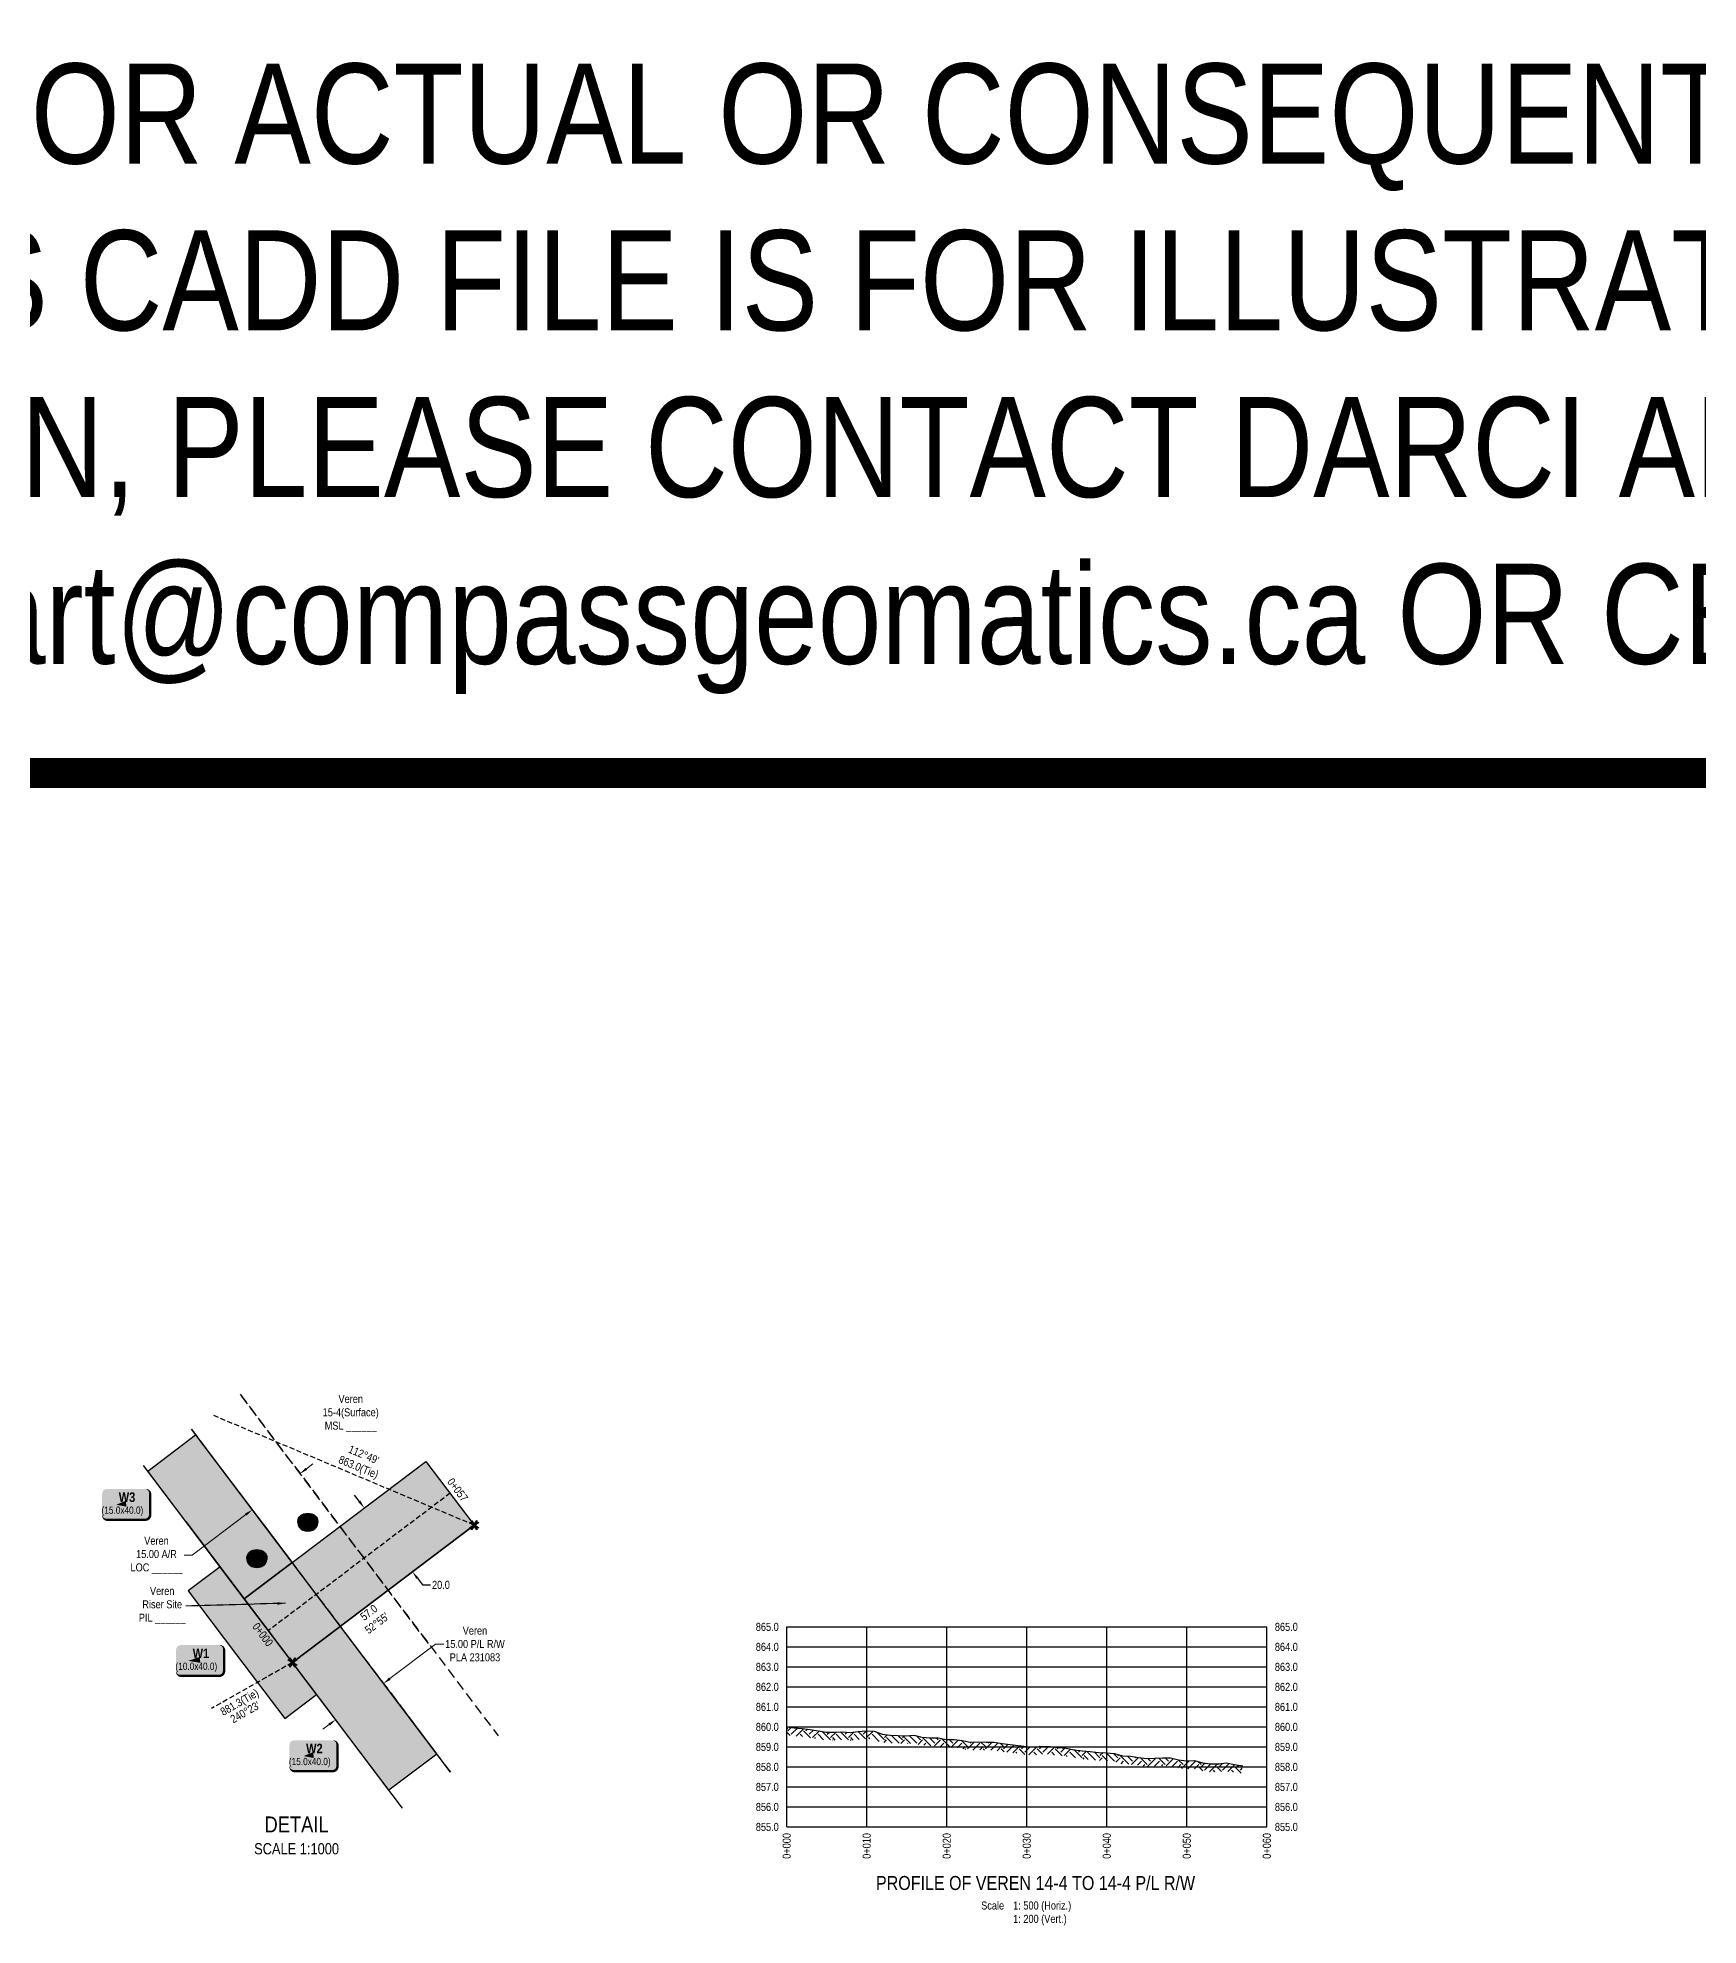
# Model space of a CAD drawing. Extents: x 406753 to 414650, y 6050559 to 6055487.
# Drawn here: x 410500 to 412575, y 6050770 to 6053128 of the extents above; entities that cross this region are included whole.
import ezdxf
from ezdxf.enums import TextEntityAlignment as Align

# ---------------------------------------------------------------- set-up
doc = ezdxf.new("R2010")
doc.units = 0
doc.header["$LTSCALE"] = 5
doc.header["$PDSIZE"] = 0.5
for name, pattern in [('foc-ACCESSROAD', [3.75, 2.5, -1.25]), ('foc-TIELINE', [1.875, 1.25, -0.625]), ('foc-TOPO', [1, 0.2, -0.8]), ('foc-TRAV', [1.875, 1.25, -0.625])]:
    doc.linetypes.add(name, pattern=pattern)
doc.layers.get('Defpoints').update_dxf_attribs({"color": 9})
for name, color, linetype in [('C-AR', 13, 'foc-ACCESSROAD'), ('C-RW', 13, 'Continuous'), ('C-WS', 13, 'foc-ACCESSROAD'), ('DETAIL-T', 7, 'Continuous'), ('L-BD', 7, 'Continuous'), ('L-DETAIL-T', 3, 'Continuous'), ('L-MON', 1, 'Continuous'), ('L-TRAV', 7, 'foc-TRAV'), ('P-CROSSINGS', 250, 'Continuous'), ('P-CROSSINGS-GRID', 8, 'Continuous'), ('P-CROSSINGS-GROUND', 48, 'foc-TOPO'), ('P-CROSSINGS-LINE', 3, 'Continuous'), ('P-PROPOSED', 10, 'Continuous'), ('P-PROPOSED-H', 21, 'Continuous'), ('P-TEMP-BLOCKS', 250, 'Continuous'), ('P-TEMP-H', 41, 'Continuous'), ('P-TEMP_WORKSPACE', 46, 'Continuous'), ('P-TXT', 4, 'Continuous'), ('P-WORKAREA', 113, 'Continuous'), ('P-WORKAREA-H', 111, 'Continuous'), ('S-T7', 7, 'Continuous'), ('T-TIE', 201, 'foc-TIELINE')]:
    doc.layers.add(name, color=color, linetype=linetype)
doc.layers.add('C-RW-T', color=13, linetype='Continuous', lineweight=9)
doc.layers.add('DISCLAIMER', color=7, linetype='Continuous', plot=False)
doc.styles.add('140', font='ARIALN.TTF', dxfattribs={"height": 15})
doc.styles.add('80', font='ARIALN.TTF', dxfattribs={"height": 10})
doc.styles.add('80CG', font='ARIALN.TTF', dxfattribs={"height": 10})
doc.styles.add('80L', font='ARIALN.TTF', dxfattribs={"height": 10})
doc.styles.add('BOLD', font='ARIALNB.TTF')
doc.styles.add('Crossing', font='ARIALN.TTF', dxfattribs={"height": 10})
doc.styles.get("Standard").update_dxf_attribs({"font": 'ARIALN.TTF'})
doc.dimstyles.new('Compass 5 000', dxfattribs={"dimscale": 5, "dimtxt": 9, "dimasz": 2, "dimexe": 0.2, "dimexo": 0.0625, "dimgap": 0.5, "dimtad": 0, "dimtih": 1, "dimtoh": 1, "dimzin": 0, "dimdsep": 46, "dimtxsty": '80CG', "dimcen": 0.1, "dimse1": 1, "dimse2": 1, "dimclrd": 256, "dimclrt": 256, "dimaunit": 1, "dimadec": 4, "dimazin": 0, "dimtfac": 0.06, "dimtofl": 0, "dimtmove": 0, "dimatfit": 1, "dimfxl": 0.2, "dimtolj": 1, "dimtzin": 0, "dimlwd": -1, "dimarcsym": 0})

# ---------------------------------------------------------------- blocks, each defined once
blk = doc.blocks.new('*D465')
at = {"layer": 'C-RW-T', "transparency": 16777216}
for p, q in [((410835.5, 6051340.3), (410843.5, 6051346.3)), ((410759.7, 6051283), (410692.7, 6051232.3)), ((410692.7, 6051232.3), (410682.7, 6051232.3))]:
    blk.add_line(p, q, dxfattribs=at)
for points in [[(410834.5, 6051341.6), (410836.5, 6051338.9), (410827.5, 6051334.2)], [(410758.7, 6051284.3), (410760.7, 6051281.7), (410767.7, 6051289)]]:
    blk.add_solid(points, dxfattribs=at)
at = {"layer": 'Defpoints', "color": 0, "transparency": 16777216}
for p in [(410764.8, 6051417.1), (410705, 6051371.9), (410767.7, 6051289)]:
    blk.add_point(p, dxfattribs=at)
at = {"layer": 'C-RW-T', "transparency": 16777216, "insert": (410648.1, 6051232.3), "char_height": 10, "attachment_point": 5, "style": '80CG'}
blk.add_mtext('\\A1;Veren\\P15.00 A/R\\PLOC ______', dxfattribs=at)
blk = doc.blocks.new('xing2')
h = blk.add_hatch(color=50)
h.dxf.hatch_style = 1
edge = h.paths.add_edge_path()
edge.add_ellipse((0, 0), major_axis=(-12.5, 0), ratio=0.816297, start_angle=0, end_angle=360)
h = blk.add_hatch(color=250)
h.dxf.hatch_style = 1
edge = h.paths.add_edge_path()
edge.add_ellipse((0, -2), major_axis=(-12.5, 0), ratio=0.816297, start_angle=0, end_angle=180)
edge.add_line((12.5, -2), (12.5, 0))
edge.add_ellipse((0, 0), major_axis=(-12.5, 0), ratio=0.816297, start_angle=0, end_angle=180, ccw=False)
edge.add_line((-12.5, 0), (-12.5, -2))
at = {"color": 250}
blk.add_ellipse((0, 0), major_axis=(-12.5, 0), ratio=0.816297, dxfattribs=at)
blk.add_ellipse((0, -2), major_axis=(-12.5, 0), ratio=0.816297, start_param=0, end_param=3.141593, dxfattribs=at)
at = {"color": 250, "style": 'Crossing'}
blk.add_attdef('CROSSING', text='', height=9, dxfattribs=at).set_placement((0.1, 0), align=Align.MIDDLE_CENTER)
at = {"color": 250, "style": 'Crossing', "flags": 1}
for tag, p in [('DESCRIPTION', (0.1, -25.8)), ('OWNER', (0.1, -12.5)), ('LOCATION', (0.1, -39.3)), ('DWG_REF', (0.1, -52.8))]:
    blk.add_attdef(tag, text='', height=9, dxfattribs=at).set_placement(p, align=Align.MIDDLE_CENTER)
blk = doc.blocks.new('TEMP')
h = blk.add_hatch(color=255)
h.dxf.hatch_style = 1
h.paths.add_polyline_path([(0, 0.25), (-0.67, 1.15), (-0.67, 0.67), (-1.15, 0.67), (-0.25, 0), (-1.15, -0.67), (-0.67, -0.67), (-0.67, -1.15), (0, -0.25), (0.67, -1.15), (0.67, -0.67), (1.15, -0.67), (0.25, 0), (1.15, 0.67), (0.67, 0.67), (0.67, 1.15)])
h.paths.add_polyline_path([(0.57, 0.85), (0.57, 0.57), (0.85, 0.57), (0.08, 0), (0.85, -0.57), (0.57, -0.57), (0.57, -0.85), (0, -0.08), (-0.57, -0.85), (-0.57, -0.57), (-0.85, -0.57), (-0.08, 0), (-0.85, 0.57), (-0.57, 0.57), (-0.57, 0.85), (0, 0.08)], flags=16)
h = blk.add_hatch(color=1)
h.dxf.hatch_style = 1
h.paths.add_polyline_path([(0, 0.08), (-0.57, 0.85), (-0.57, 0.57), (-0.85, 0.57), (-0.08, 0), (-0.85, -0.57), (-0.57, -0.57), (-0.57, -0.85), (0, -0.08), (0.57, -0.85), (0.57, -0.57), (0.85, -0.57), (0.08, 0), (0.85, 0.57), (0.57, 0.57), (0.57, 0.85)])
at = {"color": 1}
for p, q in [((-0.08, 0), (0.08, 0)), ((0, 0.08), (0, -0.08))]:
    blk.add_line(p, q, dxfattribs=at)
at = {"color": 255, "flags": 128}
blk.add_lwpolyline([(-0.25, 0), (-1.15, 0.67), (-0.67, 0.67), (-0.67, 1.15), (0, 0.25), (0.67, 1.15), (0.67, 0.67), (1.15, 0.67), (0.25, 0), (1.15, -0.67), (0.67, -0.67), (0.67, -1.15), (0, -0.25), (-0.67, -1.15), (-0.67, -0.67), (-1.15, -0.67)], close=True, dxfattribs=at)
at = {"color": 1, "flags": 128}
blk.add_lwpolyline([(-0.08, 0), (-0.85, 0.57), (-0.57, 0.57), (-0.57, 0.85), (0, 0.08), (0.57, 0.85), (0.57, 0.57), (0.85, 0.57), (0.08, 0), (0.85, -0.57), (0.57, -0.57), (0.57, -0.85), (0, -0.08), (-0.57, -0.85), (-0.57, -0.57), (-0.85, -0.57)], close=True, dxfattribs=at)
blk = doc.blocks.new('*U489')
h = blk.add_hatch(color=111)
edge = h.paths.add_edge_path()
edge.add_line((-24, -20), (24, -20))
edge.add_arc((24, -14), 6, 270, 360)
edge.add_line((30, -14), (30, 12.5))
edge.add_arc((24, 12.5), 6, 0, 90)
edge.add_line((24, 18.5), (-24, 18.5))
edge.add_arc((-24, 12.5), 6, 90, 180)
edge.add_line((-30, 12.5), (-30, -14))
edge.add_arc((-24, -14), 6, 180, 270)
at = {"color": 250, "flags": 128}
blk.add_lwpolyline([(-24, -20, 3, 3, 0), (24, -20, 3, 3, 0.414214), (30, -14, 3, 3, 0), (30, 12.5, 3, 0, 0.414214), (24, 18.5, 0, 0, 0), (-24, 18.5, 0, 0, 0.414214), (-30, 12.5, 0, 0, 0), (-30, -14, 0, 3, 0.414214)], format="xyseb", close=True, dxfattribs=at)
at = {"flags": 128}
blk.add_lwpolyline([(-12.3, -1.2, 0, 7.5, 0), (0, 0, 0, 0, 0)], format="xyseb", dxfattribs=at)
at = {"color": 250}
for tag, p, height, style in [('TEMP_AREA_W1_001', (-9.2, 2.2), 12, 'BOLD'), ('ENTER_TEXT_001', (-30.7, -12.5), 9, '80')]:
    blk.add_attdef(tag, p, '', height=height, dxfattribs=dict(at, style=style))
blk = doc.blocks.new('*U486')
at = {"true_color": 0xff8aff}
h = blk.add_hatch(color=211, dxfattribs=at)
edge = h.paths.add_edge_path()
edge.add_line((-24, -20), (24, -20))
edge.add_arc((24, -14), 6, 270, 360)
edge.add_line((30, -14), (30, 12.5))
edge.add_arc((24, 12.5), 6, 0, 90)
edge.add_line((24, 18.5), (-24, 18.5))
edge.add_arc((-24, 12.5), 6, 90, 180)
edge.add_line((-30, 12.5), (-30, -14))
edge.add_arc((-24, -14), 6, 180, 270)
at = {"color": 250, "flags": 128}
blk.add_lwpolyline([(-24, -20, 3, 3, 0), (24, -20, 3, 3, 0.414214), (30, -14, 3, 3, 0), (30, 12.5, 3, 0, 0.414214), (24, 18.5, 0, 0, 0), (-24, 18.5, 0, 0, 0.414214), (-30, 12.5, 0, 0, 0), (-30, -14, 0, 3, 0.414214)], format="xyseb", close=True, dxfattribs=at)
at = {"flags": 128}
blk.add_lwpolyline([(-14.6, -1.2, 0, 7.5, 0), (0, 0, 0, 0, 0)], format="xyseb", dxfattribs=at)
at = {"color": 250}
for tag, p, height, style in [('TEMP_AREA_W1_001', (-9.2, 2.2), 12, 'BOLD'), ('ENTER_TEXT_001', (-30.7, -12.5), 9, '80')]:
    blk.add_attdef(tag, p, '', height=height, dxfattribs=dict(at, style=style))
blk = doc.blocks.new('*D488')
at = {"layer": 'Defpoints', "color": 0, "transparency": 16777216}
for p in [(410916.1, 6051297.6, 8568.4), (410968.1, 6051211.6), (410976.4, 6051217.9, 8568.4)]:
    blk.add_point(p, dxfattribs=at)
at = {"layer": 'P-TXT', "transparency": 16777216}
for p, q in [((410901.8, 6051299.3), (410895.7, 6051307.3)), ((410974.1, 6051203.6), (410980.4, 6051195.2)), ((410980.4, 6051195.2), (410990.4, 6051195.2))]:
    blk.add_line(p, q, dxfattribs=at)
for points in [[(410903.1, 6051300.3), (410900.4, 6051298.3), (410907.8, 6051291.3)], [(410975.4, 6051204.6), (410972.8, 6051202.6), (410968.1, 6051211.6)]]:
    blk.add_solid(points, dxfattribs=at)
at = {"layer": 'P-TXT', "transparency": 16777216, "insert": (411003.6, 6051195.2), "char_height": 10, "attachment_point": 5, "style": '80CG'}
blk.add_mtext('\\A1;20.0', dxfattribs=at)
blk = doc.blocks.new('*D490')
at = {"layer": 'C-RW-T', "transparency": 16777216}
for p, q in [((410939.8, 6051078.1), (410997, 6051121.3)), ((410997, 6051121.3), (411007, 6051121.3)), ((410864, 6051020.8), (410856, 6051014.8))]:
    blk.add_line(p, q, dxfattribs=at)
for points in [[(410938.7, 6051079.4), (410940.8, 6051076.7), (410931.8, 6051072)], [(410863, 6051022.1), (410865, 6051019.5), (410872, 6051026.8)]]:
    blk.add_solid(points, dxfattribs=at)
at = {"layer": 'Defpoints', "color": 0, "transparency": 16777216}
for p in [(410931.8, 6051072), (410937.7, 6051064.1, 8568.4), (410877.9, 6051018.9)]:
    blk.add_point(p, dxfattribs=at)
at = {"layer": 'C-RW-T', "transparency": 16777216, "insert": (411046.1, 6051121.3), "char_height": 10, "attachment_point": 5, "style": '80CG'}
blk.add_mtext('\\A1;Veren\\P15.00 P/L R/W\\PPLA 231083', dxfattribs=at)
blk = doc.blocks.new('Disclaimer_Legal')
at = {"layer": 'DISCLAIMER', "color": 254, "flags": 128}
blk.add_lwpolyline([(-3612.9, -1104.6, 37.5, 37.5, 0), (4096.1, -1104.6, 37.5, 37.5, 0.414214), (4171.1, -1029.6, 37.5, 37.5, 0), (4171.1, 2078.7, 37.5, 0, 0.414214), (4096.1, 2153.7, 0, 0, 0), (-3612.9, 2153.7, 0, 0, 0.414214), (-3687.9, 2078.7, 0, 0, 0), (-3687.9, -1029.6, 0, 37.5, 0.414214)], format="xyseb", close=True, dxfattribs=at)
at = {"layer": 'DISCLAIMER', "color": 254, "insert": (241.6, 533.9), "char_height": 125, "width": 7717.568, "attachment_point": 5, "style": '80'}
blk.add_mtext('NOTICE TO THE CORPORATION, PERSON &/OR PERSONS REGARDING THIS COMPUTER AIDED DESIGN AND DRAFTING (CADD) FILES. ACCEPTANCE OF THE CADD DATA IS BASED ON THE FOLLOWING DISCLAIMER WHICH COVERS ALL CADD DATA RECIEVED FROM COMPASS GEOMATICS LTD.\\P{\\fArial Narrow|b1|i0|c0|p34;DISCLAIMER}\\PCOMPASS GEOMATICS LTD. MAKES NO REPRESENTATION OR WARRANTIES, EXPRESS OR IMPLIED, WITH RESPECT TO THE REUSE OF THE DATA PROVIDED HEREWITH, REGARDLESS OF ITS FORMAT OR THE MEANS OF ITS TRANSMISSION. THERE IS NO GUARANTEE OR REPRESENTATION TO THE USER AS TO THE ACCURACY, CURRENCY, SUITABILITY OR RELIABILITY OF THIS DATA FOR ANY PURPOSE. THE USER ACCEPTS THE DATA "AS IS", AND ASSUMES ALL RISKS ASSOCIATED WITH ITS USE. BY ACCEPTANCE OF THIS DATA, THE USER AGREES NOT TO TRANSMIT THIS DATA OR PROVIDE ACCESS OR ANY PART OF IT TO ANOTHER PARTY UNLESS THE USER SHALL INCLUDE WITH THE DATA A COPY OF THIS DISCLAIMER. COMPASS GEOMATICS LTD. ASSUMES NO RESPONSIBILITY FOR ACTUAL OR CONSEQUENTIAL DAMAGE AS A RESULT OF ANY USER\'S RELIANCE ON THIS DATA. THIS CADD FILE IS FOR ILLUSTRATION PURPOSES ONLY.\\PIF YOU REQUIRE MORE ACCURATE INFORMATION, PLEASE CONTACT DARCI ANGLEHART AT COMPASS GEOMATICS LTD. VIA EMAIL: darci.anglehart@compassgeomatics.ca OR CELL: 506-961-7292', dxfattribs=at)

msp = doc.modelspace()

# ---------------------------------------------------------------- hatches: boundary and pattern name
at = {"layer": 'P-CROSSINGS-GROUND'}
h = msp.add_hatch(dxfattribs=at)
h.set_pattern_fill('EARTH', color=256, scale=2.5, angle=45)
h.set_pattern_definition([(45, (1856.029, 915.952), (2e-15, 22.450640303), [15.875, -15.875]), (45, (1851.819, 920.162), (2e-15, 22.450640303), [15.875, -15.875]), (45, (1847.61, 924.371), (2e-15, 22.450640303), [15.875, -15.875]), (135, (1847.61, 927.178), (-22.450640303, 2e-15), [15.875, -15.875]), (135, (1851.819, 931.387), (-22.450640303, 2e-15), [15.875, -15.875]), (135, (1856.029, 935.597), (-22.450640303, 2e-15), [15.875, -15.875])])
edge = h.paths.add_edge_path()
edge.add_line((411435.726, 6051017.761), (411445.116, 6051016.563))
edge.add_line((411445.116, 6051016.563), (411455.116, 6051015.86))
edge.add_line((411455.116, 6051015.86), (411465.116, 6051014.347))
edge.add_line((411465.116, 6051014.347), (411475.116, 6051013.024))
edge.add_line((411475.116, 6051013.024), (411485.116, 6051011.372))
edge.add_line((411485.116, 6051011.372), (411495.116, 6051011.142))
edge.add_line((411495.116, 6051011.142), (411505.116, 6051011.741))
edge.add_line((411505.116, 6051011.741), (411515.116, 6051010.903))
edge.add_line((411515.116, 6051010.903), (411525.116, 6051012.094))
edge.add_line((411525.116, 6051012.094), (411535.116, 6051013.039))
edge.add_line((411535.116, 6051013.039), (411545.116, 6051012.418))
edge.add_line((411545.116, 6051012.418), (411555.116, 6051008.87))
edge.add_line((411555.116, 6051008.87), (411565.116, 6051007.299))
edge.add_line((411565.116, 6051007.299), (411585.116, 6051006.715))
edge.add_line((411585.116, 6051006.715), (411595.116, 6051007.461))
edge.add_line((411595.116, 6051007.461), (411605.116, 6051004.946))
edge.add_line((411605.116, 6051004.946), (411615.116, 6051004.203))
edge.add_line((411615.116, 6051004.203), (411625.116, 6051003.949))
edge.add_line((411625.116, 6051003.949), (411635.116, 6051002.118))
edge.add_line((411635.116, 6051002.118), (411645.116, 6051001.951))
edge.add_line((411645.116, 6051001.951), (411655.116, 6051000.865))
edge.add_line((411655.116, 6051000.865), (411665.116, 6050998.578))
edge.add_line((411665.116, 6050998.578), (411675.116, 6050998.94))
edge.add_line((411675.116, 6050998.94), (411685.116, 6050998.745))
edge.add_line((411685.116, 6050998.745), (411695.116, 6050998.72))
edge.add_line((411695.116, 6050998.72), (411705.116, 6050996.804))
edge.add_line((411705.116, 6050996.804), (411715.116, 6050995.579))
edge.add_line((411715.116, 6050995.579), (411725.116, 6050994.643))
edge.add_line((411725.116, 6050994.643), (411735.116, 6050993.137))
edge.add_line((411735.116, 6050993.137), (411745.116, 6050992.531))
edge.add_line((411745.116, 6050992.531), (411755.116, 6050993.748))
edge.add_line((411755.116, 6050993.748), (411765.116, 6050993.331))
edge.add_line((411765.116, 6050993.331), (411775.116, 6050991.901))
edge.add_line((411775.116, 6050991.901), (411785.116, 6050991.111))
edge.add_line((411785.116, 6050991.111), (411795.116, 6050989.284))
edge.add_line((411795.116, 6050989.284), (411805.116, 6050987.691))
edge.add_line((411805.116, 6050987.691), (411815.116, 6050986.851))
edge.add_line((411815.116, 6050986.851), (411825.116, 6050985.923))
edge.add_line((411825.116, 6050985.923), (411835.116, 6050985.467))
edge.add_line((411835.116, 6050985.467), (411845.116, 6050984.412))
edge.add_line((411845.116, 6050984.412), (411855.116, 6050981.607))
edge.add_line((411855.116, 6050981.607), (411865.116, 6050981.116))
edge.add_line((411865.116, 6050981.116), (411875.116, 6050979.69))
edge.add_line((411875.116, 6050979.69), (411885.116, 6050978.111))
edge.add_line((411885.116, 6050978.111), (411895.116, 6050978.66))
edge.add_line((411895.116, 6050978.66), (411905.116, 6050979.213))
edge.add_line((411905.116, 6050979.213), (411915.116, 6050978.995))
edge.add_line((411915.116, 6050978.995), (411925.116, 6050976.703))
edge.add_line((411925.116, 6050976.703), (411935.116, 6050975.177))
edge.add_line((411935.116, 6050975.177), (411945.116, 6050975.565))
edge.add_line((411945.116, 6050975.565), (411955.116, 6050972.804))
edge.add_line((411955.116, 6050972.804), (411965.116, 6050971.697))
edge.add_line((411965.116, 6050971.697), (411975.116, 6050971.676))
edge.add_line((411975.116, 6050971.676), (411985.116, 6050972.701))
edge.add_line((411985.116, 6050972.701), (411995.116, 6050970.973))
edge.add_line((411995.116, 6050970.973), (412005.726, 6050969.266))
edge.add_line((412005.726, 6050969.266), (412003.528, 6050959.491))
edge.add_line((412003.528, 6050959.491), (411993.528, 6050961.1))
edge.add_arc((411995.116, 6050970.973), 10, 260.194601, 260.862568, ccw=False)
edge.add_line((411993.413, 6050961.119), (411984.768, 6050962.613))
edge.add_line((411984.768, 6050962.613), (411976.136, 6050961.728))
edge.add_arc((411975.116, 6050971.676), 10, 269.883444, 275.852511, ccw=False)
edge.add_line((411975.096, 6050961.676), (411965.096, 6050961.697))
edge.add_arc((411965.116, 6050971.697), 10, 263.681985, 269.883444, ccw=False)
edge.add_line((411964.015, 6050961.757), (411954.015, 6050962.865))
edge.add_arc((411955.116, 6050972.804), 10, 254.562099, 263.681985, ccw=False)
edge.add_line((411952.454, 6050963.165), (411943.951, 6050965.513))
edge.add_line((411943.951, 6050965.513), (411935.504, 6050965.185))
edge.add_arc((411935.116, 6050975.177), 10, 261.324411, 272.221648, ccw=False)
edge.add_line((411933.608, 6050965.292), (411923.608, 6050966.818))
edge.add_arc((411925.116, 6050976.703), 10, 257.094752, 261.324411, ccw=False)
edge.add_line((411922.883, 6050966.956), (411913.877, 6050969.019))
edge.add_line((411913.877, 6050969.019), (411905.283, 6050969.207))
edge.add_line((411905.283, 6050969.207), (411895.664, 6050968.675))
edge.add_line((411895.664, 6050968.675), (411885.664, 6050968.126))
edge.add_arc((411885.116, 6050978.111), 10, 261.025879, 273.144397, ccw=False)
edge.add_line((411883.556, 6050968.233), (411873.63, 6050969.801))
edge.add_line((411873.63, 6050969.801), (411864.163, 6050971.15))
edge.add_line((411864.163, 6050971.15), (411854.625, 6050971.619))
edge.add_arc((411855.116, 6050981.607), 10, 254.327732, 267.187687, ccw=False)
edge.add_line((411852.415, 6050971.979), (411843.227, 6050974.556))
edge.add_line((411843.227, 6050974.556), (411834.363, 6050975.491))
edge.add_line((411834.363, 6050975.491), (411824.66, 6050975.934))
edge.add_arc((411825.116, 6050985.923), 10, 264.697416, 267.387956, ccw=False)
edge.add_line((411824.192, 6050975.966), (411814.235, 6050976.89))
edge.add_line((411814.235, 6050976.89), (411804.279, 6050977.726))
edge.add_arc((411805.116, 6050987.691), 10, 260.950528, 265.198922, ccw=False)
edge.add_line((411803.543, 6050977.816), (411793.543, 6050979.409))
edge.add_arc((411795.116, 6050989.284), 10, 259.645961, 260.950528, ccw=False)
edge.add_line((411793.319, 6050979.447), (411783.82, 6050981.182))
edge.add_line((411783.82, 6050981.182), (411774.328, 6050981.932))
edge.add_arc((411775.116, 6050991.901), 10, 261.862914, 265.481455, ccw=False)
edge.add_line((411773.7, 6050982.002), (411764.198, 6050983.361))
edge.add_line((411764.198, 6050983.361), (411755.514, 6050983.722))
edge.add_line((411755.514, 6050983.722), (411746.324, 6050982.604))
edge.add_arc((411745.116, 6050992.531), 10, 266.532473, 276.935991, ccw=False)
edge.add_line((411744.511, 6050982.55), (411734.511, 6050983.156))
edge.add_arc((411735.116, 6050993.137), 10, 261.435323, 266.532473, ccw=False)
edge.add_line((411733.627, 6050983.249), (411723.905, 6050984.713))
edge.add_line((411723.905, 6050984.713), (411714.184, 6050985.622))
edge.add_arc((411715.116, 6050995.579), 10, 263.015347, 264.65488, ccw=False)
edge.add_line((411713.9, 6050985.653), (411703.9, 6050986.878))
edge.add_arc((411705.116, 6050996.804), 10, 259.152094, 263.015347, ccw=False)
edge.add_line((411703.234, 6050986.983), (411694.154, 6050988.723))
edge.add_line((411694.154, 6050988.723), (411685.091, 6050988.745))
edge.add_arc((411685.116, 6050998.745), 10, 268.883219, 269.855704, ccw=False)
edge.add_line((411684.921, 6050988.747), (411675.2, 6050988.937))
edge.add_line((411675.2, 6050988.937), (411665.478, 6050988.585))
edge.add_arc((411665.116, 6050998.578), 10, 257.120496, 272.075156, ccw=False)
edge.add_line((411662.887, 6050988.83), (411653.456, 6050990.986))
edge.add_line((411653.456, 6050990.986), (411644.491, 6050991.96))
edge.add_line((411644.491, 6050991.96), (411634.949, 6050992.119))
edge.add_arc((411635.116, 6051002.118), 10, 259.625121, 269.046251, ccw=False)
edge.add_line((411633.315, 6050992.281), (411624.082, 6050993.972))
edge.add_line((411624.082, 6050993.972), (411614.862, 6050994.206))
edge.add_arc((411615.116, 6051004.203), 10, 265.751319, 268.543575, ccw=False)
edge.add_line((411614.375, 6050994.23), (411604.375, 6050994.973))
edge.add_arc((411605.116, 6051004.946), 10, 255.881426, 265.751319, ccw=False)
edge.add_line((411602.677, 6050995.248), (411594.246, 6050997.368))
edge.add_line((411594.246, 6050997.368), (411585.86, 6050996.743))
edge.add_arc((411585.116, 6051006.715), 10, 268.327299, 274.264988, ccw=False)
edge.add_line((411584.824, 6050996.72), (411564.824, 6050997.304))
edge.add_arc((411565.116, 6051007.299), 10, 261.072798, 268.327299, ccw=False)
edge.add_line((411563.564, 6050997.42), (411553.564, 6050998.991))
edge.add_arc((411555.116, 6051008.87), 10, 250.466242, 261.072798, ccw=False)
edge.add_line((411551.772, 6050999.446), (411543.095, 6051002.524))
edge.add_line((411543.095, 6051002.524), (411535.277, 6051003.009))
edge.add_line((411535.277, 6051003.009), (411526.178, 6051002.15))
edge.add_line((411526.178, 6051002.15), (411516.298, 6051000.973))
edge.add_arc((411515.116, 6051010.903), 10, 265.210289, 276.791059, ccw=False)
edge.add_line((411514.281, 6051000.938), (411504.997, 6051001.716))
edge.add_line((411504.997, 6051001.716), (411495.714, 6051001.16))
edge.add_arc((411495.116, 6051011.142), 10, 268.680792, 273.427702, ccw=False)
edge.add_line((411494.886, 6051001.145), (411484.886, 6051001.375))
edge.add_arc((411485.116, 6051011.372), 10, 260.621329, 268.680792, ccw=False)
edge.add_line((411483.486, 6051001.506), (411473.645, 6051003.131))
edge.add_line((411473.645, 6051003.131), (411463.804, 6051004.434))
edge.add_arc((411465.116, 6051014.347), 10, 261.398601, 262.460434, ccw=False)
edge.add_line((411463.62, 6051004.46), (411454.016, 6051005.913))
edge.add_line((411454.016, 6051005.913), (411444.415, 6051006.588))
edge.add_arc((411445.116, 6051016.563), 10, 262.72937, 265.978314, ccw=False)
edge.add_line((411443.85, 6051006.643), (411434.461, 6051007.841))
edge.add_line((411434.461, 6051007.841), (411435.726, 6051017.761))
at = {"layer": 'P-PROPOSED-H'}
h = msp.add_hatch(color=256, dxfattribs=at)
h.dxf.hatch_style = 1
h.paths.add_polyline_path([(411045.157, 6051269.843), (410818.034, 6051098.185), (410757.764, 6051177.929), (410984.887, 6051349.586)])
at = {"layer": 'P-TEMP-H'}
h = msp.add_hatch(color=256, dxfattribs=at)
h.dxf.hatch_style = 1
h.paths.add_polyline_path([(410848.194, 6051058.279), (410787.899, 6051138.057), (410727.604, 6051217.835), (410687.715, 6051187.687), (410748.01, 6051107.91), (410808.305, 6051028.132)])
at = {"layer": 'P-WORKAREA-H'}
h = msp.add_hatch(color=256, dxfattribs=at)
h.dxf.hatch_style = 1
h.paths.add_polyline_path([(410637.174, 6051337.484), (410696.981, 6051382.686), (410817.572, 6051223.13), (410757.764, 6051177.929)])
h = msp.add_hatch(color=256, dxfattribs=at)
h.dxf.hatch_style = 1
h.paths.add_polyline_path([(410818.034, 6051098.185), (410877.841, 6051143.387), (410998.431, 6050983.832), (410938.624, 6050938.63)])

# ---------------------------------------------------------------- linework, layer by layer
at = {"layer": 'C-AR', "flags": 128}
for points in [[(410987.884, 6051122.121), (410752.556, 6051433.487)], [(410691.676, 6051389.704), (411015.41, 6050961.367)]]:
    msp.add_lwpolyline(points, dxfattribs=at)
at = {"layer": 'C-RW', "flags": 128}
for points in [[(411015.41, 6050961.367), (410691.676, 6051389.704)], [(410955.603, 6050916.165), (410631.869, 6051344.503)], [(410684.734, 6051274.557), (410868.27, 6051031.718)]]:
    msp.add_lwpolyline(points, dxfattribs=at)
at = {"layer": 'C-WS', "flags": 128}
msp.add_lwpolyline([(410752.556, 6051433.487), (411075.217, 6051006.568)], dxfattribs=at)
at = {"layer": 'L-TRAV'}
msp.add_line((410818.034, 6051098.185), (410716.704, 6051040.736), dxfattribs=at)
at = {"layer": 'L-TRAV', "flags": 128}
msp.add_lwpolyline([(411045.157, 6051269.843), (410716.945, 6051407.877)], dxfattribs=at)
at = {"layer": 'P-CROSSINGS-GRID', "color": 8}
for p, q in [((411435.726, 6050892.761), (411435.726, 6051142.761)), ((411435.726, 6051142.761), (412035.726, 6051142.761)), ((411535.726, 6050892.761), (411535.726, 6051142.761)), ((411635.726, 6050892.761), (411635.726, 6051142.761)), ((411735.726, 6050892.761), (411735.726, 6051142.761)), ((411835.726, 6050892.761), (411835.726, 6051142.761)), ((411935.726, 6050892.761), (411935.726, 6051142.761)), ((412035.726, 6050892.761), (412035.726, 6051142.761)), ((411435.726, 6051117.761), (412035.726, 6051117.761)), ((411435.726, 6051092.761), (412035.726, 6051092.761)), ((411435.726, 6051067.761), (412035.726, 6051067.761)), ((411435.726, 6051042.761), (412035.726, 6051042.761)), ((411435.726, 6051017.761), (412035.726, 6051017.761)), ((411435.726, 6050992.761), (412035.726, 6050992.761)), ((411435.726, 6050967.761), (412035.726, 6050967.761)), ((411435.726, 6050942.761), (412035.726, 6050942.761)), ((411435.726, 6050917.761), (412035.726, 6050917.761)), ((411435.726, 6050892.761), (412035.726, 6050892.761))]:
    msp.add_line(p, q, dxfattribs=at)
at = {"layer": 'P-CROSSINGS-LINE', "flags": 128}
msp.add_lwpolyline([(411435.726, 6051017.761), (411445.116, 6051016.563), (411455.116, 6051015.86), (411465.116, 6051014.347), (411475.116, 6051013.024), (411485.116, 6051011.372), (411495.116, 6051011.142), (411505.116, 6051011.741), (411515.116, 6051010.903), (411525.116, 6051012.094), (411535.116, 6051013.039), (411545.116, 6051012.418), (411555.116, 6051008.87), (411565.116, 6051007.299), (411585.116, 6051006.715), (411595.116, 6051007.461), (411605.116, 6051004.946), (411615.116, 6051004.203), (411625.116, 6051003.949), (411635.116, 6051002.118), (411645.116, 6051001.951), (411655.116, 6051000.865), (411665.116, 6050998.578), (411675.116, 6050998.94), (411685.116, 6050998.745), (411695.116, 6050998.72), (411705.116, 6050996.804), (411715.116, 6050995.579), (411725.116, 6050994.643), (411735.116, 6050993.137), (411745.116, 6050992.531), (411755.116, 6050993.748), (411765.116, 6050993.331), (411775.116, 6050991.901), (411785.116, 6050991.111), (411795.116, 6050989.284), (411805.116, 6050987.691), (411815.116, 6050986.851), (411825.116, 6050985.923), (411835.116, 6050985.467), (411845.116, 6050984.412), (411855.116, 6050981.607), (411865.116, 6050981.116), (411875.116, 6050979.69), (411885.116, 6050978.111), (411895.116, 6050978.66), (411905.116, 6050979.213), (411915.116, 6050978.995), (411925.116, 6050976.703), (411935.116, 6050975.177), (411945.116, 6050975.565), (411955.116, 6050972.804), (411965.116, 6050971.697), (411975.116, 6050971.676), (411985.116, 6050972.701), (411995.116, 6050970.973), (412005.726, 6050969.266)], dxfattribs=at)
at = {"layer": 'P-PROPOSED', "elevation": 8568.354, "flags": 128}
msp.add_lwpolyline([(411045.157, 6051269.843), (410818.034, 6051098.185), (410757.764, 6051177.929), (410984.887, 6051349.586)], close=True, dxfattribs=at)
at = {"layer": 'P-PROPOSED-H', "elevation": 8568.354, "flags": 128}
msp.add_lwpolyline([(410818.034, 6051098.185), (411045.157, 6051269.843)], dxfattribs=at)
at = {"layer": 'P-TEMP_WORKSPACE', "elevation": 8568.354, "flags": 128}
msp.add_lwpolyline([(410848.194, 6051058.279), (410787.899, 6051138.057), (410727.604, 6051217.835), (410687.715, 6051187.687), (410748.01, 6051107.91), (410808.305, 6051028.132)], close=True, dxfattribs=at)
at = {"layer": 'P-WORKAREA', "elevation": 8568.354}
for points in [[(410637.174, 6051337.484), (410696.981, 6051382.686), (410817.572, 6051223.13), (410757.764, 6051177.929)], [(410818.034, 6051098.185), (410877.841, 6051143.387), (410998.431, 6050983.832), (410938.624, 6050938.63)]]:
    msp.add_lwpolyline(points, close=True, dxfattribs=at)
at = {"layer": 'T-TIE'}
for p, q in [((411013.213, 6051312.108, 8568.354), (411016.831, 6051307.321, 8568.354)), ((410786.09, 6051140.45, 8568.354), (410789.708, 6051135.664, 8568.354))]:
    msp.add_line(p, q, dxfattribs=at)
at = {"layer": 'T-TIE', "elevation": 8568.354, "flags": 128}
msp.add_lwpolyline([(411015.022, 6051309.715), (410787.899, 6051138.057)], dxfattribs=at)

# ---------------------------------------------------------------- block references
msp.add_blockref('Disclaimer_Legal', (410460.047, 6053314.449))
at = {"layer": 'L-MON', "xscale": 4.999999999999989, "yscale": 4.999999999999989, "zscale": 4.999999999999989}
for p in [(411045.157, 6051269.843, 8568.354), (410818.034, 6051098.185, 8568.354)]:
    msp.add_blockref('TEMP', p, dxfattribs=at)
at = {"layer": 'P-CROSSINGS'}
for p, values in [((410837.246, 6051274.565), {'CROSSING': 'X2'}), ((410773.623, 6051229.129), {'CROSSING': 'X1'})]:
    msp.add_blockref('xing2', p, dxfattribs=at).add_auto_attribs(values)
at = {"layer": 'P-TEMP-BLOCKS'}
for name, p, xscale, yscale, zscale, values in [('*U489', (410610.184, 6051296.597), 0.9995489999999982, 0.9995489999999982, 0.9995489999999982, {'TEMP_AREA_W1_001': 'W3', 'ENTER_TEXT_001': '(15.0x40.0)'}), ('*U486', (410702.55, 6051101.513), 0.9995523499329647, 0.9995523499329647, 0.9995523499329647, {'TEMP_AREA_W1_001': 'W1', 'ENTER_TEXT_001': '(10.0x40.0)'}), ('*U489', (410844.309, 6050982.517), 0.9995489999999982, 0.9995489999999982, 0.9995489999999982, {'TEMP_AREA_W1_001': 'W2', 'ENTER_TEXT_001': '(15.0x40.0)'})]:
    msp.add_blockref(name, p, dxfattribs=dict(at, xscale=xscale, yscale=yscale, zscale=zscale)).add_auto_attribs(values)

# ---------------------------------------------------------------- texts
at = {"style": '80'}
for s, p in [('0+000', (411435.639, 6050885.093)), ('0+010', (411535.639, 6050885.093)), ('0+020', (411635.639, 6050885.093)), ('0+030', (411735.639, 6050885.093)), ('0+040', (411835.639, 6050885.093)), ('0+050', (411935.639, 6050885.093)), ('0+060', (412035.639, 6050885.093))]:
    msp.add_text(s, height=10, rotation=90, dxfattribs=at).set_placement(p, align=Align.MIDDLE_RIGHT)
at = {"layer": 'C-RW-T', "char_height": 10, "attachment_point": 5, "style": '80CG'}
for s, insert in [('\\A1;Veren\\P15-4(Surface)\\PMSL ______', (410890.86, 6051409.455)), ('\\A1;Veren\\PRiser Site\\PPIL ______', (410655.272, 6051169.493))]:
    msp.add_mtext(s, dxfattribs=dict(at, insert=insert))
at = {"layer": 'DETAIL-T', "color": 3, "insert": (410823.198, 6050882.076), "char_height": 19.99138, "width": 116.92448, "attachment_point": 5, "style": '80CG'}
msp.add_mtext('DETAIL\\P{\\H0.7x;SCALE 1:1000}', dxfattribs=at)
at = {"layer": 'DETAIL-T', "insert": (411678.698, 6050799.587), "char_height": 10, "attachment_point": 1, "style": '80L'}
msp.add_mtext_dynamic_manual_height_columns('Scale^I1: 500 (Horiz.)\\P^I1: 200 (Vert.)', width=217.1051, gutter_width=45, heights=[0], dxfattribs=at)
at = {"layer": 'L-BD'}
for s, p in [('881.3(Tie)', (410751.82, 6051048.615)), ("240°23'", (410758.86, 6051036.233))]:
    msp.add_text(s, height=9.9957, rotation=29.621554, dxfattribs=at).set_placement(p, align=Align.MIDDLE_CENTER)
at = {"layer": 'L-BD', "char_height": 10, "attachment_point": 2}
for s, insert, width, rotation in [("112°49' \\P863.0(Tie)", (410909.093, 6051362.484), 51.61432, 337.190228), ("57.0 \\P52°55'", (410910.437, 6051164.67), 65.60246, 37.081659)]:
    msp.add_mtext(s, dxfattribs=dict(at, insert=insert, width=width, rotation=rotation))
at = {"layer": 'L-DETAIL-T', "insert": (411746.635, 6050831.461), "char_height": 17.5, "width": 398.84314, "attachment_point": 2, "rotation": 0, "style": '140'}
msp.add_mtext('PROFILE OF VEREN 14-4 TO 14-4 P/L R/W', dxfattribs=at)
at = {"layer": 'S-T7', "style": '80'}
for s, p in [('865.0', (411425.726, 6051142.761)), ('865.0', (412074.388, 6051142.761)), ('864.0', (411425.726, 6051117.761)), ('864.0', (412074.388, 6051117.761)), ('863.0', (411425.726, 6051092.761)), ('863.0', (412074.388, 6051092.761)), ('862.0', (411425.726, 6051067.761)), ('862.0', (412074.388, 6051067.761)), ('861.0', (411425.726, 6051042.761)), ('861.0', (412074.388, 6051042.761)), ('860.0', (411425.726, 6051017.761)), ('860.0', (412074.388, 6051017.761)), ('859.0', (411425.726, 6050992.761)), ('859.0', (412074.388, 6050992.761)), ('858.0', (411425.726, 6050967.761)), ('858.0', (412074.388, 6050967.761)), ('857.0', (411425.726, 6050942.761)), ('857.0', (412074.388, 6050942.761)), ('856.0', (411425.726, 6050917.761)), ('856.0', (412074.388, 6050917.761)), ('855.0', (411425.726, 6050892.761)), ('855.0', (412074.388, 6050892.761))]:
    msp.add_text(s, height=10, dxfattribs=at).set_placement(p, align=Align.MIDDLE_RIGHT)
at = {"layer": 'T-TIE'}
for s, p in [('0+057', (411010.814, 6051323.789)), ('0+000', (410767.318, 6051142.944))]:
    msp.add_text(s, height=10, rotation=307.081659, dxfattribs=at).set_placement(p)

# ---------------------------------------------------------------- dimensions: what is measured, and where the dimension line sits
at = {"layer": 'C-RW-T'}
for base, p1, p2, angle, text, picture, middle in [((410767.675, 6051289.011), (410764.849, 6051417.136), (410705.016, 6051371.915), 217.081659, 'Veren\\P15.00 A/R\\PLOC ______', '*D465', (410648.064, 6051232.321)), ((410931.774, 6051072.027), (410877.922, 6051018.947), (410937.729, 6051064.148, 8568.354), 37.081659, 'Veren\\P15.00 P/L R/W\\PPLA 231083', '*D490', (411046.07, 6051121.313))]:
    dim = msp.add_linear_dim(base=base, p1=p1, p2=p2, angle=angle, text=text, dimstyle='Compass 5 000', dxfattribs=at)
    dim.commit()
    dim.dimension.update_dxf_attribs({"geometry": picture, "text_midpoint": middle, "dimtype": 161})
at = {"layer": 'P-TXT'}
dim = msp.add_linear_dim(base=(410968.058, 6051211.572), p1=(410916.1, 6051297.598, 8568.354), p2=(410976.37, 6051217.854, 8568.354), angle=307.081659, text='20.0', dimstyle='Compass 5 000', dxfattribs=at)
dim.commit()
dim.dimension.update_dxf_attribs({"geometry": '*D488', "text_midpoint": (411003.605, 6051195.244), "dimtype": 161})

# ---------------------------------------------------------------- leaders
at = {"layer": 'C-RW-T', "path_type": 1}
msp.add_leader([(410809.14, 6051172.239), (410684.701, 6051168.653)], dimstyle='Compass 5 000', override={"dimgap": 0.5, "dimtad": 0}, dxfattribs=at)

doc.saveas('drawing.dxf')
